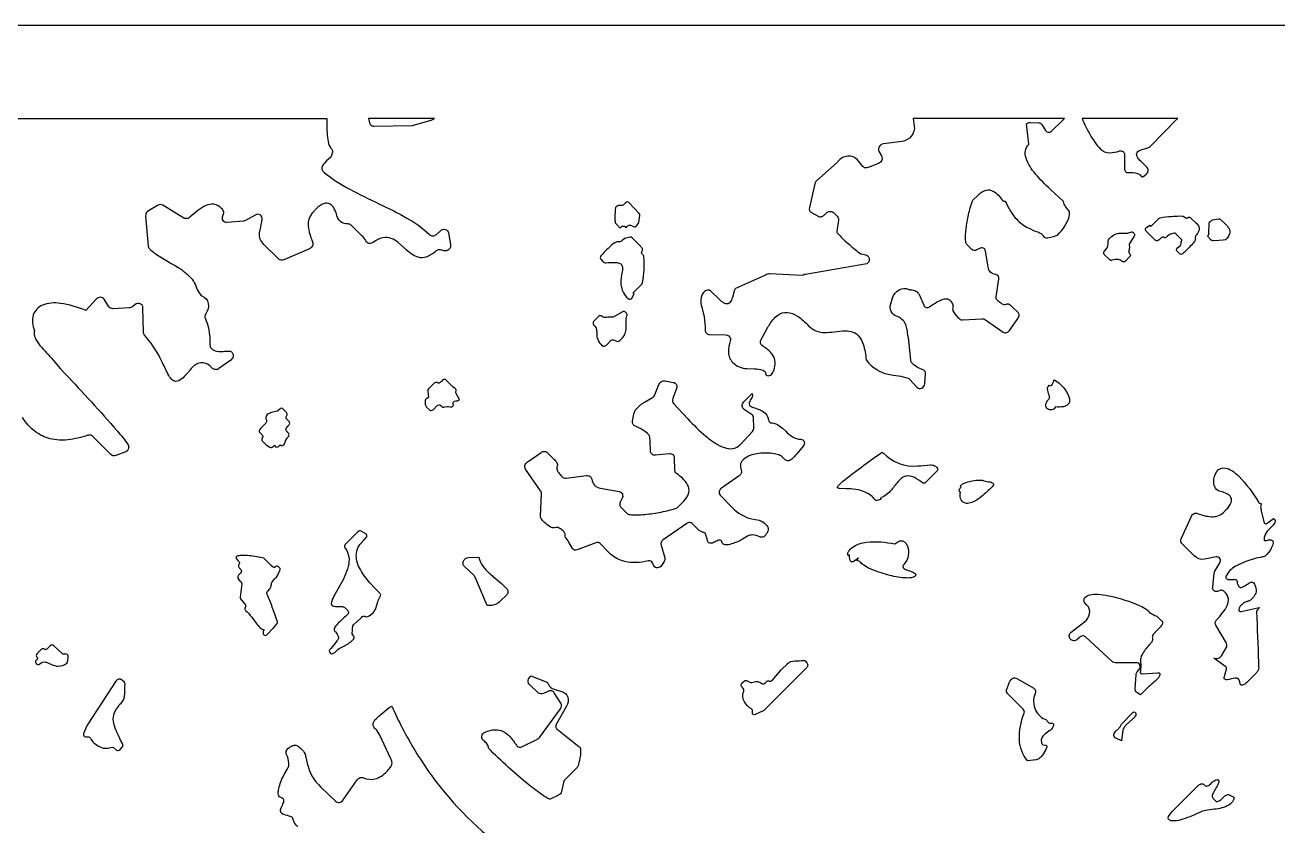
# Model space of a CAD drawing. Extents: x -22 to 58, y -5 to 29.
# Drawn here: x 4.61 to 18.03, y 2.92 to 11.5 of the extents above; entities that cross this region are included whole.
import ezdxf

# ---------------------------------------------------------------- set-up
doc = ezdxf.new("R2010")
doc.units = 0
doc.header["$LTSCALE"] = 100
doc.layers.add('LAYER_1', color=1, linetype='CONTINUOUS')

msp = doc.modelspace()

# ---------------------------------------------------------------- linework, layer by layer
at = {"layer": 'LAYER_1', "color": 7}
msp.add_lwpolyline([(-5.497102, 11.498908), (32.127996, 11.498865), (15.876968, -4.999994), (-21.998087, -4.999998), (-5.497102, 11.498908)], close=True, dxfattribs=at)
at = {"layer": 'LAYER_1', "color": 0}
for points in [[(-0.729087, 10.498916), (7.839949, 10.498903), (7.839949, 10.498903, 0.040221), (7.847653, 10.294837, 0.077227), (7.866195, 10.207944, 0.052944), (7.87781, 10.186873, -0.025436), (7.896509, 10.16246, -0.115891), (7.899904, 10.148312, -0.064566), (7.89687, 10.125664), (7.885563, 10.089113, -0.079037), (7.882278, 10.083617), (7.858399, 10.061264), (7.836216, 10.042166), (7.81408, 10.020353, 0.150147), (7.7873, 9.970789, 0.138666), (7.791329, 9.944139, 0.11082), (7.812752, 9.916978, 0.049096), (8.085354, 9.739002, 0.012227), (8.396729, 9.58447, -0.01907), (8.697895, 9.430275, -0.0644), (8.939874, 9.253305, 0.208025), (8.975619, 9.23959, 0.178554), (9.013827, 9.255447), (9.056185, 9.293849, -0.258711), (9.108968, 9.308097, -0.303863), (9.143056, 9.271081), (9.165441, 9.147309, -0.259194), (9.146855, 9.094687, -0.262794), (9.0935, 9.079656), (9.058957, 9.088474, 0.250962), (9.00761, 9.07518, -0.102176), (8.903604, 9.012506, -0.144474), (8.817228, 9.009822, -0.094107), (8.742517, 9.047772, -0.029073), (8.673504, 9.107003), (8.604225, 9.16816, 0.080455), (8.528712, 9.211889, 0.135143), (8.441, 9.218835, 0.109827), (8.335123, 9.169644, -0.217224), (8.290318, 9.159412, -0.252579), (8.257237, 9.186144, 0.091877), (8.215335, 9.239601), (8.101524, 9.353416, 0.205635), (8.066327, 9.36712, -0.166866), (7.990616, 9.390008, -0.173638), (7.947898, 9.454719, 0.061559), (7.919136, 9.530695, 0.13582), (7.873997, 9.580928, 0.217885), (7.810144, 9.586477, 0.118599), (7.725241, 9.528397), (7.69167, 9.494826, 0.221479), (7.641386, 9.344795, 0.084291), (7.686623, 9.17651, -0.216562), (7.685509, 9.133498, -0.19257), (7.65308, 9.101447), (7.378721, 8.983184, -0.143179), (7.348042, 8.978827, -0.159897), (7.322005, 8.992137), (7.16561, 9.14853, -0.252069), (7.119938, 9.272418), (7.125256, 9.304951, 0.017521), (7.1477, 9.416373, 0.304413), (7.125827, 9.463487, 0.279471), (7.071606, 9.462778), (6.969842, 9.404974, -0.1116), (6.945934, 9.397459), (6.77291, 9.382478, -0.289123), (6.72802, 9.403592, -0.269947), (6.7262, 9.455017, 0.144841), (6.73445, 9.494392, 0.172031), (6.712634, 9.534317, 0.167389), (6.630519, 9.578078, 0.134802), (6.544279, 9.564237, 0.062359), (6.45729, 9.511895, 0.02326), (6.37293, 9.440148, -0.151758), (6.340427, 9.424404, -0.172945), (6.307335, 9.430947), (6.081771, 9.567667, 0.282614), (6.026842, 9.566416), (5.929177, 9.509022, 0.290704), (5.898705, 9.452545), (5.92728, 9.128774, 0.200522), (5.942532, 9.097566, 0.040135), (6.049589, 9.017171), (6.160385, 8.95149, -0.015681), (6.265497, 8.888887, -0.051357), (6.355505, 8.817727, -0.039867), (6.407936, 8.758778, -0.071579), (6.427548, 8.721964), (6.443018, 8.682128, 0.04196), (6.483024, 8.614113, 0.139406), (6.502241, 8.59794, -0.249673), (6.567964, 8.516148, -0.214993), (6.543893, 8.40551, 0.269906), (6.53811, 8.351258, -0.09582), (6.584582, 8.149802, 0.035046), (6.590514, 8.053586, 0.047201), (6.592933, 8.045415, 0.096038), (6.596346, 8.039994, 0.208921), (6.682578, 7.999486), (6.729985, 8.001865, -0.022578), (6.787941, 8.005097, -0.168088), (6.818092, 7.995196, -0.173858), (6.834587, 7.968708, -0.303209), (6.810138, 7.908597), (6.683893, 7.81736, -0.16628), (6.647817, 7.805792, -0.192165), (6.615402, 7.819585), (6.590677, 7.844309, 0.241933), (6.488099, 7.87747, 0.204269), (6.386823, 7.818365, -0.042449), (6.299517, 7.719721, -0.126342), (6.235761, 7.68084, -0.236026), (6.187324, 7.692307, -0.093699), (6.145972, 7.744708, -0.011824), (6.079219, 7.879466), (6.051592, 7.934653, 0.066989), (5.88676, 8.175356, -0.191277), (5.874389, 8.207053), (5.868745, 8.468766, 0.314846), (5.839271, 8.512077, 0.273531), (5.783941, 8.502116), (5.756205, 8.479809, -0.166219), (5.721552, 8.466431), (5.547166, 8.459109, -0.276354), (5.50467, 8.480219), (5.453378, 8.55962, 0.262329), (5.413866, 8.580845, 0.219677), (5.369146, 8.560762), (5.258721, 8.440081, 0.066735), (5.258249, 8.439407), (5.257831, 8.438639, -0.095899), (5.257377, 8.438069, -0.280997), (5.256799, 8.437991, 0.073819), (4.984595, 8.516232, 0.129681), (4.792342, 8.495638, 0.2216), (4.695138, 8.39287, 0.168892), (4.70808, 8.224585, 0.162665), (4.704463, 8.180175, 0.067766), (4.723113, 8.128524, 0.072094), (4.781457, 8.045041, -0.019211), (4.924037, 7.887485), (4.985218, 7.816005), (5.035028, 7.761515, -0.013631), (5.59199, 7.151246, -0.031466), (5.709799, 7.001369, -0.245654), (5.712185, 6.95442, -0.215078), (5.676039, 6.919577), (5.58076, 6.884487, -0.301982), (5.527056, 6.894663), (5.330634, 7.091085, 0.293688), (5.27867, 7.10186, -0.055589), (5.065111, 7.053685, -0.085044), (4.877187, 7.064584, -0.103313), (4.715233, 7.141591, -0.087967), (4.579587, 7.291738, 0.162145)], [(7.529575, 2.906778, -0.090275), (7.484554, 2.965774, -0.055828), (7.47898, 2.98307), (7.476605, 2.995217, 0.141805), (7.471361, 3.004454, 0.089836), (7.457177, 3.013019, 0.031813), (7.377717, 3.03709, -0.255487), (7.346048, 3.065613, -0.225413), (7.350009, 3.110822, 0.041968), (7.374766, 3.164466, 0.047281), (7.37897, 3.181587, 0.082287), (7.378831, 3.193768, 0.215621), (7.368843, 3.207879, 0.040519), (7.360653, 3.212099, -0.077897), (7.33326, 3.22714, -0.152121), (7.320944, 3.250593, -0.089419), (7.32113, 3.295464, -0.042534), (7.340457, 3.370903, -0.052462), (7.383066, 3.465254), (7.41983, 3.528334, 0.13415), (7.433528, 3.589891, 0.094535), (7.406941, 3.679676, -0.189494), (7.405256, 3.718066, -0.167271), (7.430091, 3.750534, -0.03335), (7.467129, 3.773067, -0.124746), (7.49894, 3.780929, -0.133648), (7.532893, 3.769075, -0.055204), (7.576359, 3.732459, -0.131335), (7.612026, 3.66536), (7.633253, 3.574966, 0.143935), (7.774977, 3.332478), (7.775603, 3.331856), (7.932945, 3.180376, 0.246592), (7.975441, 3.167947, 0.206712), (8.015878, 3.194049), (8.164509, 3.408955, -0.160867), (8.195757, 3.432834, -0.181167), (8.232784, 3.432128, 0.162555), (8.355176, 3.419004, 0.138197), (8.481095, 3.498833, 0.037423), (8.519876, 3.542509, 0.0913), (8.537229, 3.575548, 0.13306), (8.537431, 3.603738, 0.065696), (8.524756, 3.632869), (8.405773, 3.88655), (8.380677, 3.934908, 0.051387), (8.380166, 3.935447), (8.378378, 3.936963, -0.061703), (8.348299, 3.96942, -0.112835), (8.335885, 3.99834, -0.132823), (8.338932, 4.025276, -0.081933), (8.355233, 4.051781, -0.046718), (8.418772, 4.109713), (8.508855, 4.184566, -0.125321), (8.535312, 4.198923), (8.535312, 4.198923), (8.535312, 4.198813), (8.575312, 4.112249, 0.033912), (8.842035, 3.63143, 0.078516), (9.613968, 2.765365, -0.010435)]]:
    msp.add_lwpolyline(points, format="xyb", dxfattribs=at)
for points in [[(8.994893, 10.498903), (8.286799, 10.498903), (8.296968, 10.45188, 0.178247), (8.313686, 10.424659, 0.171872), (8.344595, 10.414841), (8.753685, 10.42214, 0.07502), (8.76891, 10.424553), (8.955698, 10.480974, 0.069136), (8.994893, 10.498903)], [(15.743784, 10.498897), (14.121937, 10.498897), (14.133342, 10.419101, -0.210558), (14.10243, 10.31009, -0.201544), (14.002563, 10.251691), (13.801775, 10.224798, 0.242616), (13.756213, 10.192856, 0.270728), (13.755587, 10.14018), (13.781505, 10.096247, -0.239263), (13.784082, 10.050251, -0.210012), (13.749402, 10.015352), (13.640768, 9.97136, -0.148972), (13.608889, 9.967976, -0.167753), (13.58291, 9.983356), (13.523318, 10.052826, 0.251607), (13.42058, 10.092991, 0.211476), (13.315095, 10.035215, -0.041238), (13.307359, 10.027101), (13.086056, 9.828916, 0.160047), (13.066898, 9.796897), (13.008795, 9.544326, 0.157609), (13.010994, 9.512475, 0.173245), (13.031591, 9.489947), (13.103859, 9.450676, 0.170711), (13.136965, 9.445445, 0.149678), (13.168689, 9.461994), (13.192677, 9.485113, -0.181555), (13.231414, 9.502241, -0.212649), (13.268095, 9.488616), (13.306193, 9.450515, -0.243391), (13.31941, 9.409073), (13.302859, 9.285274, 0.106066), (13.303238, 9.282339, 0.047424), (13.304961, 9.278412, 0.03942), (13.312102, 9.267867, 0.043123), (13.423062, 9.15859, 0.026308), (13.545745, 9.057763), (13.561203, 9.048044, 0.051251), (13.564106, 9.046927), (13.614855, 9.034931, -0.160026), (13.639653, 9.020261, -0.156417), (13.650674, 8.99336, -0.275215), (13.623945, 8.938947), (12.966839, 8.826817, 0.049188), (12.957361, 8.824092, -0.085394), (12.93091, 8.81629), (12.583689, 8.834333, 0.217105), (12.539075, 8.816585), (12.219181, 8.673628, 0.17976), (12.208547, 8.662462, 0.035591), (12.205569, 8.654838), (12.203224, 8.646923), (12.184339, 8.57991, -0.098602), (12.158001, 8.526441, -0.305221), (12.11314, 8.512488, -0.087553), (12.080305, 8.528446, -0.046041), (12.038689, 8.564022), (11.958389, 8.644317, 0.237072), (11.918174, 8.657667, 0.20059), (11.87793, 8.635278, 0.158289), (11.845413, 8.559219, 0.080382), (11.855716, 8.475999), (11.880959, 8.37104, -0.054159), (11.893264, 8.229766, 0.200822), (11.906237, 8.19513, 0.201816), (11.940237, 8.180785), (12.115893, 8.17777, -0.24698), (12.153835, 8.158506, -0.236579), (12.160835, 8.115356, 0.075214), (12.141758, 7.993102, 0.197066), (12.190252, 7.882081, 0.205991), (12.340014, 7.818653), (12.419947, 7.816174, -0.064644), (12.509091, 7.800266, -0.249717), (12.538748, 7.770931, -0.099401), (12.541299, 7.751066, 0.246393), (12.578043, 7.741731, 0.249074), (12.61913, 7.775326, 0.091814), (12.643132, 7.867535, 0.125595), (12.628397, 7.942518, 0.094188), (12.579816, 8.006104, 0.046614), (12.502275, 8.06412, -0.206903), (12.485391, 8.088816, -0.17124), (12.490528, 8.121242), (12.562496, 8.261058, -0.08939), (12.570882, 8.271226, 0.078104), (12.579595, 8.281356, -0.113942), (12.670196, 8.389788, -0.175002), (12.772081, 8.418973, -0.12447), (12.882295, 8.37878, -0.063763), (12.997887, 8.279077, 0.216754), (13.176597, 8.204935, 0.033151), (13.273591, 8.211262), (13.368428, 8.220954, -0.074519), (13.455673, 8.214838, -0.137453), (13.529888, 8.17374, -0.115493), (13.585638, 8.078485, -0.061304), (13.617485, 7.909899, 0.088345), (13.737491, 7.802149, 0.080847), (13.852783, 7.756849), (13.908469, 7.746671), (13.962747, 7.738969, -0.060437), (14.066768, 7.713478, -0.111651), (14.080153, 7.704333), (14.163166, 7.615676, 0.174402), (14.186138, 7.603718, 0.144477), (14.21402, 7.608349, 0.271184), (14.246988, 7.654727), (14.254889, 7.761238, 0.144291), (14.250462, 7.78448, 0.154619), (14.234209, 7.800208), (14.16919, 7.830296, -0.077423), (14.099228, 7.885637, -0.065324), (14.099057, 7.885874), (14.098882, 7.886244), (14.098518, 7.887378), (14.095962, 7.904351), (14.077498, 8.087127, 0.021486), (14.055509, 8.232699, 0.031855), (14.040874, 8.28806, 0.03557), (14.032539, 8.307805, 0.074047), (14.023485, 8.320897, 0.038223), (13.976275, 8.363331, 0.089019), (13.943189, 8.37992, -0.214248), (13.884945, 8.429593, -0.188286), (13.880878, 8.511262), (13.9005, 8.57479, -0.204305), (13.972009, 8.659869, -0.238478), (14.074913, 8.666058, 0.060715), (14.085985, 8.662852), (14.094099, 8.662231, -0.145148), (14.150742, 8.647825, -0.15513), (14.187232, 8.604805), (14.234618, 8.495006, 0.255715), (14.262378, 8.472785, 0.206819), (14.300937, 8.48171, -0.04565), (14.417291, 8.551028, -0.086212), (14.470761, 8.565767, -0.220377), (14.510768, 8.552648, -0.04853), (14.536933, 8.521995, -0.092031), (14.547123, 8.500024, -0.097937), (14.547532, 8.483133), (14.544355, 8.467717, 0.188358), (14.552019, 8.42689, 0.077092), (14.61967, 8.34871, 0.213966), (14.650307, 8.338478), (14.859913, 8.351944, -0.172331), (14.886048, 8.345128), (15.085887, 8.20814, 0.223998), (15.121382, 8.202822, 0.184237), (15.153842, 8.225778), (15.24665, 8.358644, 0.15987), (15.256616, 8.389866, 0.194905), (15.24513, 8.417258), (15.193434, 8.468955, 0.039362), (15.163351, 8.495432, 0.084423), (15.142898, 8.506319, 0.125552), (15.128505, 8.507061, 0.036295), (15.122466, 8.50533, -0.179544), (15.085987, 8.502879, -0.064902), (15.060134, 8.517499, -0.032987), (15.022492, 8.549203, -0.255147), (15.010827, 8.585294), (15.038913, 8.778215, 0.310986), (15.021464, 8.818837, 0.108546), (15.005752, 8.824616, -0.161182), (14.950741, 8.850905, -0.161573), (14.923717, 8.905463), (14.896198, 9.078163, 0.282704), (14.872559, 9.108152, 0.236718), (14.831095, 9.103755), (14.804366, 9.088258, -0.149862), (14.77501, 9.08106, -0.181531), (14.74993, 9.092384), (14.695816, 9.146494, -0.109498), (14.6885, 9.159252, -0.049985), (14.683986, 9.179203, -0.042288), (14.682262, 9.236448, -0.030929), (14.700338, 9.390639, -0.021111), (14.732464, 9.541252), (14.748301, 9.594025), (14.755201, 9.61107, -0.077033), (14.761056, 9.620474), (14.820893, 9.680313, -0.14955), (14.904552, 9.730492, -0.170208), (14.976184, 9.71972, -0.08664), (15.034703, 9.673967, -0.031863), (15.079024, 9.619199, 0.161581), (15.086613, 9.61415, -0.027156), (15.105396, 9.609893, -0.193783), (15.111752, 9.603515, 0.088247), (15.230327, 9.416717, 0.086476), (15.353096, 9.32499, 0.023531), (15.455756, 9.281581, -0.049127), (15.49195, 9.263385, -0.13286), (15.514005, 9.239738, 0.177342), (15.532336, 9.221912, 0.158127), (15.559355, 9.219577), (15.625445, 9.234101), (15.662746, 9.246854, 0.07082), (15.669316, 9.251435, 0.060309), (15.738531, 9.334255), (15.78302, 9.411109, 0.105609), (15.796119, 9.483215, 0.154621), (15.779711, 9.522561), (15.752378, 9.555123, -0.124619), (15.732705, 9.60688), (15.591769, 9.736616, -0.030649), (15.432703, 9.902527, -0.09489), (15.33026, 10.073546, -0.11767), (15.323631, 10.151264, -0.155099), (15.359189, 10.218609, -0.045938), (15.359847, 10.21913), (15.360546, 10.219606, 0.078758), (15.361081, 10.220113, 0.191853), (15.361252, 10.220727), (15.336771, 10.440541, -0.204844), (15.374764, 10.455463), (15.467032, 10.452262, -0.265564), (15.499406, 10.43416), (15.539299, 10.368978, 0.26923), (15.572299, 10.350899, 0.209193), (15.611346, 10.367431), (15.71713, 10.473266), (15.743784, 10.498897)], [(16.955866, 10.498897), (15.929988, 10.498897, 0.038583), (16.017505, 10.321387, 0.059347), (16.128421, 10.170305, 0.203876), (16.224384, 10.13024, 0.074166), (16.33152, 10.149467, -0.236794), (16.369103, 10.144116, -0.253994), (16.385059, 10.111388), (16.384217, 9.958144, 0.208601), (16.395996, 9.928757, 0.207189), (16.426009, 9.918092, -0.095935), (16.523853, 9.908203, -0.141322), (16.559476, 9.883947, 0.036607), (16.567561, 9.874864, 0.240422), (16.576419, 9.872307, 0.071265), (16.582839, 9.87453, 0.034209), (16.591493, 9.879649), (16.618224, 9.900262, 0.194273), (16.638575, 9.935758, 0.2433), (16.627752, 9.970628), (16.559256, 10.039176, -0.048192), (16.529056, 10.074766, -0.090741), (16.5158, 10.103088, -0.296968), (16.528889, 10.142495, -0.094872), (16.576069, 10.166546), (16.634887, 10.184388, 0.129204), (16.658524, 10.198798), (16.951091, 10.493483), (16.955866, 10.498897)], [(10.93393, 9.545955, 0.080871), (10.933753, 9.54568), (10.933561, 9.545195), (10.929893, 9.519848, 0.037001), (10.926025, 9.406403, 0.037319), (10.928892, 9.384586, 0.043288), (10.93125, 9.376935, 0.094138), (10.934307, 9.372006), (10.982748, 9.32351), (10.995177, 9.33594, -0.183583), (11.014641, 9.34487, -0.215441), (11.033252, 9.338085), (11.044346, 9.327038), (11.062775, 9.345467, -0.307695), (11.093496, 9.352517), (11.126468, 9.338652, 0.177301), (11.144514, 9.337969, 0.156819), (11.160118, 9.349124), (11.176237, 9.370408, 0.131181), (11.182048, 9.38397), (11.193335, 9.457463, 0.238931), (11.187335, 9.478058), (11.078464, 9.59529, 0.227795), (11.059737, 9.602727, 0.194842), (11.039792, 9.593691), (11.028067, 9.581963, -0.130851), (11.002135, 9.565114, -0.091005), (10.980989, 9.56395), (10.970716, 9.56435, 0.063396), (10.959847, 9.56279, 0.130929), (10.93393, 9.545955)], [(17.061893, 9.434447, -0.08091), (17.071776, 9.439104, -0.119678), (17.081025, 9.439355, -0.094673), (17.090416, 9.435138, -0.048906), (17.100728, 9.426392), (17.146725, 9.382848, -0.070554), (17.17773, 9.346497, -0.182337), (17.184943, 9.307094, -0.110417), (17.159559, 9.254392, -0.054858), (17.156792, 9.251081, 0.066715), (17.147417, 9.238852, 0.092937), (17.144076, 9.228901, 0.046298), (17.14389, 9.219629), (17.143979, 9.209441, -0.124904), (17.13347, 9.179925, -0.05929), (17.08952, 9.127577, -0.034415), (17.007048, 9.047116, -0.165387), (16.990885, 9.041185, -0.204439), (16.976571, 9.046873), (16.948788, 9.074553, -0.243294), (16.943413, 9.092191, -0.191624), (16.953752, 9.109967), (16.981646, 9.132494, 0.28027), (16.991855, 9.158053, -0.143017), (16.992469, 9.176152, -0.053116), (16.995211, 9.181559), (16.997991, 9.18587, 0.259203), (16.998903, 9.195202, 0.070855), (16.994656, 9.20222), (16.985689, 9.21214), (16.93576, 9.262073, 0.270058), (16.915677, 9.267015), (16.878417, 9.25792, 0.099132), (16.868812, 9.253581), (16.846887, 9.238002, 0.046053), (16.843303, 9.235015, -0.03997), (16.831219, 9.224561, -0.09502), (16.822061, 9.22005, -0.130374), (16.814215, 9.220242, -0.060114), (16.806071, 9.223892, 0.177028), (16.791232, 9.225962, 0.14775), (16.776842, 9.218058), (16.762052, 9.203266, -0.053598), (16.746927, 9.190542, -0.123465), (16.733921, 9.185672, -0.146534), (16.721522, 9.188541, -0.073013), (16.708213, 9.199034), (16.614075, 9.293172, -0.274844), (16.60908, 9.313199, -0.217782), (16.623271, 9.331408), (16.661835, 9.352549), (16.665717, 9.338356), (16.752934, 9.425517, -0.091899), (16.758727, 9.428863), (16.768993, 9.432179, -0.042801), (16.888484, 9.44859, -0.019748), (16.976126, 9.452458), (17.006908, 9.451043, -0.036083), (17.016789, 9.449319, -0.040804), (17.02007, 9.448181, -0.086513), (17.022138, 9.446849), (17.033342, 9.435695, 0.191899), (17.046571, 9.429974, 0.155303), (17.061893, 9.434447)], [(17.465941, 9.196755, -0.076459), (17.465695, 9.196595), (17.465265, 9.196417), (17.443046, 9.192713), (17.394656, 9.188141), (17.34395, 9.187095, -0.037699), (17.324973, 9.189162, -0.044374), (17.318346, 9.191065, -0.098135), (17.31411, 9.193633), (17.272859, 9.234935), (17.283902, 9.24609, 0.096614), (17.286358, 9.250036, 0.04587), (17.288136, 9.25604, 0.037501), (17.290065, 9.273038), (17.29096, 9.364074, -0.045611), (17.293543, 9.380735, -0.054299), (17.295746, 9.386521, -0.107239), (17.298693, 9.390215), (17.317582, 9.404758, -0.122998), (17.329657, 9.41016), (17.393839, 9.421423, -0.238593), (17.411775, 9.416676), (17.466926, 9.365826, -0.083848), (17.505066, 9.316768, -0.192264), (17.510103, 9.262683, -0.125531), (17.465941, 9.196755)], [(16.248099, 9.234447, -0.191238), (16.352548, 9.268929), (16.403201, 9.269071, 0.092961), (16.451846, 9.279494, -0.140628), (16.465133, 9.281563, -0.165393), (16.476241, 9.275994), (16.486962, 9.265328, -0.186408), (16.492603, 9.25243, -0.152903), (16.488535, 9.237431), (16.439552, 9.157515, 0.212107), (16.436295, 9.138517, -0.090331), (16.43764, 9.112208, 0.051408), (16.432146, 9.065554, 0.191262), (16.441748, 9.047687, -0.241237), (16.448264, 9.031408, -0.192246), (16.440067, 9.013549), (16.394232, 8.967766, -0.177659), (16.377062, 8.959526, -0.223041), (16.360992, 8.965081, 0.158675), (16.321946, 8.985954, 0.09122), (16.283361, 8.984557), (16.250471, 8.977465, -0.071878), (16.237797, 8.976964, -0.167412), (16.228509, 8.981255), (16.168288, 9.041474, -0.22125), (16.162731, 9.057599, -0.178191), (16.170889, 9.074742, 0.200239), (16.209896, 9.155234), (16.210911, 9.184712, -0.183286), (16.220449, 9.207066), (16.246473, 9.232927), (16.248099, 9.234447)], [(11.217024, 9.076483, 0.08356), (11.222108, 9.087706, 0.12015), (11.222147, 9.098299, 0.091483), (11.217047, 9.109178, 0.046413), (11.206713, 9.121258), (11.109398, 9.218569, 0.266363), (11.086359, 9.224785), (11.0437, 9.215341, 0.101201), (11.032925, 9.210592), (11.008123, 9.193278, 0.041782), (11.004323, 9.190128, -0.069633), (10.990537, 9.179696, -0.095359), (10.979211, 9.176122, -0.046362), (10.968589, 9.176148), (10.956914, 9.176515, 0.128353), (10.92338, 9.165236, 0.061984), (10.864563, 9.11621, 0.036257), (10.774441, 9.02386, 0.169901), (10.768088, 9.005514, 0.196433), (10.774985, 8.988852), (10.798088, 8.963599, 0.069949), (10.812242, 8.952992, 0.152101), (10.827685, 8.949719, -0.047662), (10.933712, 8.954386, -0.052799), (10.966616, 8.948678, -0.088413), (10.988565, 8.938104, -0.215051), (11.006955, 8.903844, -0.068415), (11.003593, 8.854574, 0.064724), (10.990457, 8.722883, 0.185965), (11.066846, 8.566785, 0.266018), (11.08991, 8.560601, 0.22425), (11.110512, 8.576474), (11.133662, 8.620081), (11.117213, 8.624916), (11.21485, 8.722553, 0.067236), (11.216713, 8.725148), (11.218543, 8.729117), (11.222084, 8.740806, 0.043452), (11.237789, 8.87738, 0.01984), (11.239925, 8.977743), (11.23749, 9.013059, 0.035556), (11.235251, 9.024425, 0.039718), (11.233858, 9.028213, 0.083123), (11.232275, 9.030616), (11.219166, 9.043727, -0.18362), (11.212287, 9.059076, -0.159838), (11.217024, 9.076483)], [(11.009153, 8.148927, 0.196452), (11.045975, 8.267662), (11.044778, 8.325703, -0.094326), (11.055342, 8.381167, 0.313316), (11.050784, 8.409281), (11.038217, 8.421849, 0.179271), (11.0233, 8.428699, 0.156486), (11.006221, 8.424478), (10.915878, 8.370392, -0.211195), (10.894174, 8.367081, 0.089853), (10.863971, 8.369359, -0.051631), (10.810674, 8.364328, -0.183728), (10.789937, 8.375794, 0.232825), (10.77108, 8.383747, 0.198486), (10.750807, 8.374762), (10.707202, 8.333243, 0.104374), (10.691853, 8.308049, 0.293273), (10.697346, 8.285373, -0.14378), (10.728161, 8.234213, -0.048442), (10.731259, 8.210261), (10.731698, 8.185916, 0.093308), (10.741234, 8.13162, 0.104132), (10.790043, 8.062463, 0.296373), (10.813067, 8.057113, 0.102714), (10.838791, 8.073015), (10.881063, 8.117553, -0.300849), (10.911241, 8.12488), (10.9482, 8.110444, 0.30182), (10.978457, 8.117852), (11.007468, 8.147081), (11.009153, 8.148927)], [(8.929241, 7.507888), (8.910457, 7.498062, 0.289954), (8.893906, 7.470384), (8.894657, 7.43462, 0.181227), (8.909106, 7.404817), (8.939552, 7.374373, 0.21589), (8.95812, 7.367567, 0.183831), (8.977627, 7.376515), (9.021127, 7.420073, -0.193655), (9.041398, 7.429109, -0.231056), (9.06015, 7.421262, 0.149925), (9.08335, 7.405246, 0.117466), (9.105046, 7.405616), (9.129219, 7.410011, -0.108555), (9.15985, 7.406069, 0.289736), (9.189185, 7.413695), (9.196571, 7.421128), (9.193071, 7.432935, -0.247746), (9.198252, 7.458144, -0.235406), (9.221724, 7.470219), (9.231846, 7.470356, 0.172301), (9.249705, 7.476869), (9.261646, 7.486258), (9.225823, 7.548676, -0.157826), (9.222728, 7.563435), (9.224303, 7.580478, 0.178763), (9.220162, 7.596969, 0.187188), (9.206228, 7.606148, -0.086147), (9.206069, 7.606225, -0.033456), (9.205845, 7.606402), (9.187642, 7.625281), (9.118359, 7.694566, 0.216053), (9.099834, 7.701327, 0.183003), (9.080316, 7.692397), (9.067913, 7.679991, -0.038486), (9.053508, 7.667235, -0.095635), (9.042663, 7.661692, -0.135076), (9.033371, 7.661894, -0.061073), (9.023623, 7.666373, 0.175674), (9.006641, 7.669198, 0.154149), (8.99035, 7.660506), (8.929996, 7.600156, 0.233619), (8.92115, 7.576002), (8.929241, 7.507888)], [(12.39663, 7.54914, -0.282757), (12.390389, 7.49888, 0.08612), (12.364793, 7.452652, 0.222745), (12.367236, 7.423734, 0.144668), (12.390598, 7.405933, 0.010693), (12.471607, 7.378901, -0.057939), (12.515016, 7.35728, -0.216644), (12.572048, 7.266856, 0.17492), (12.584336, 7.243974, 0.171785), (12.608818, 7.23459, -0.142651), (12.686287, 7.20489), (12.721304, 7.176874), (12.755746, 7.145244, 0.049689), (12.828614, 7.086626, 0.14028), (12.916312, 7.060015, -0.155734), (12.939761, 7.052989, -0.161979), (12.953788, 7.033609, -0.273237), (12.941468, 6.984219), (12.874311, 6.904122, -0.044622), (12.82247, 6.847519, -0.078678), (12.799008, 6.832768, -0.131366), (12.775432, 6.829578, -0.116468), (12.750429, 6.839846, -0.064535), (12.722685, 6.865467, -0.015444), (12.721464, 6.86701, 0.087223), (12.705491, 6.880654, 0.049629), (12.681537, 6.892024, 0.054354), (12.6152, 6.907338, 0.071604), (12.447342, 6.904069, 0.13215), (12.305995, 6.847595, 0.15384), (12.272795, 6.796406, 0.159297), (12.27926, 6.728313, -0.17991), (12.279036, 6.695949, -0.154073), (12.25758, 6.668203), (12.067075, 6.534305, 0.199732), (12.043543, 6.498349, 0.252042), (12.053421, 6.461553), (12.182627, 6.327305, 0.062555), (12.182707, 6.327201, -0.022233), (12.183087, 6.326785, 0.149639), (12.391869, 6.207908), (12.470348, 6.191193, -0.136328), (12.528193, 6.161444, -0.057602), (12.559292, 6.124209, -0.137349), (12.568963, 6.09481, -0.122141), (12.561452, 6.06688, -0.03194), (12.541005, 6.034058, -0.161116), (12.512165, 6.011692, -0.190233), (12.478748, 6.01251, 0.096845), (12.400934, 6.033907, 0.131461), (12.346937, 6.020693), (12.291139, 5.98731, -0.050668), (12.207921, 5.948195, -0.041601), (12.141704, 5.929822, -0.089408), (12.102541, 5.928765, -0.157997), (12.082315, 5.939047, -0.096134), (12.072907, 5.954693, 0.041182), (12.066201, 5.969727, 0.22492), (12.054077, 5.978173, 0.082351), (12.043447, 5.978058, 0.046301), (12.028418, 5.974054, 0.040575), (11.981106, 5.951397, -0.223593), (11.941618, 5.946974, -0.269537), (11.917359, 5.974058, 0.032626), (11.897925, 6.042938, 0.093471), (11.890728, 6.055155, 0.147246), (11.882768, 6.059558, -0.060498), (11.857226, 6.065925, -0.094219), (11.806638, 6.104045), (11.754887, 6.155798, 0.194967), (11.727545, 6.167181, 0.158144), (11.696295, 6.157231), (11.443893, 5.981794, 0.144385), (11.422868, 5.955747, 0.169112), (11.420855, 5.924778), (11.460095, 5.790066, -0.221549), (11.452985, 5.749416), (11.42563, 5.707298, -0.242837), (11.382127, 5.681163, -0.144598), (11.359045, 5.686195, -0.157768), (11.343839, 5.70301), (11.328642, 5.735356, 0.182003), (11.309684, 5.753996, 0.164046), (11.281505, 5.756006, -0.121288), (11.027406, 5.74926, -0.123228), (10.878049, 5.829656, -0.028679), (10.829321, 5.879033), (10.790784, 5.921994, 0.084945), (10.757109, 5.949141, 0.219648), (10.722964, 5.951073), (10.523232, 5.874817, -0.157866), (10.49386, 5.872757, -0.188072), (10.471996, 5.88871), (10.433028, 5.95535, 0.063253), (10.393106, 6.011672, 0.093348), (10.392433, 6.04423, 0.142334), (10.378264, 6.070092, 0.046333), (10.342416, 6.1009, 0.088814), (10.316959, 6.113163, 0.097694), (10.297594, 6.11408), (10.280023, 6.110848, -0.18578), (10.23307, 6.120728, -0.073587), (10.141709, 6.200384, -0.211135), (10.129114, 6.23566), (10.138941, 6.475613, 0.173202), (10.130473, 6.505785), (9.968299, 6.738408, -0.221823), (9.961245, 6.779223, -0.191274), (9.9867, 6.815912), (10.136552, 6.918762, -0.163195), (10.172118, 6.929391, -0.188509), (10.203799, 6.915616), (10.264449, 6.854963, -0.037708), (10.295584, 6.819781, -0.081475), (10.308586, 6.79604, -0.125013), (10.309795, 6.779506, -0.037111), (10.307958, 6.772619, 0.182334), (10.306055, 6.730815, 0.062532), (10.323484, 6.700777, 0.0316), (10.360816, 6.656781, 0.247776), (10.402634, 6.642534), (10.622962, 6.669644, -0.300955), (10.669988, 6.648553, -0.102635), (10.676964, 6.630399, 0.155684), (10.708555, 6.566659, 0.155776), (10.771835, 6.534281), (10.970618, 6.49827, -0.268094), (11.005599, 6.470234, -0.236552), (11.001662, 6.422826), (10.984595, 6.392624, 0.153432), (10.977053, 6.359139, 0.175465), (10.9907, 6.330073), (11.054146, 6.266624, 0.105238), (11.068955, 6.257911, 0.048947), (11.091938, 6.252219, 0.042089), (11.157598, 6.24875, 0.031193), (11.333879, 6.26543, 0.021461), (11.505703, 6.298291), (11.565791, 6.315047), (11.585153, 6.322502, 0.080162), (11.595784, 6.328959), (11.662893, 6.396069, 0.155645), (11.71816, 6.490585, 0.167677), (11.70391, 6.572951, 0.082709), (11.649932, 6.641253, 0.030222), (11.586012, 6.693577, -0.245228), (11.56715, 6.731435), (11.565552, 6.856184, 0.214769), (11.549726, 6.891662, 0.210638), (11.512224, 6.903105), (11.360312, 6.887637, -0.207022), (11.323207, 6.898695, -0.211555), (11.306988, 6.933365), (11.303846, 7.037659), (11.29976, 7.079715, 0.039616), (11.296257, 7.094295, 0.108493), (11.291464, 7.103081, 0.071423), (11.211616, 7.167377), (11.139603, 7.202022, -0.169568), (11.118646, 7.223542, -0.156438), (11.115232, 7.254667), (11.130206, 7.330055), (11.139022, 7.3612), (11.143815, 7.372478, -0.074137), (11.148882, 7.37988, -0.063173), (11.242038, 7.457037), (11.328964, 7.506066, 0.169495), (11.354638, 7.53668), (11.397406, 7.646585, -0.167002), (11.423961, 7.677813, -0.180042), (11.462728, 7.685309), (11.550681, 7.669435, -0.24299), (11.583893, 7.645285, -0.221834), (11.585575, 7.602298), (11.545496, 7.496597, 0.297413), (11.554666, 7.443247), (11.707111, 7.278242, 0.029284), (11.901521, 7.091523, 0.033157), (12.002707, 7.017053, 0.061278), (12.10028, 6.969593, 0.116706), (12.189537, 6.959956, 0.161053), (12.265775, 6.998955), (12.268082, 7.001313), (12.398831, 7.143676, 0.208563), (12.414898, 7.186826), (12.408816, 7.292719, 0.253967), (12.387217, 7.330219), (12.311528, 7.37779, -0.257949), (12.28987, 7.415998, -0.216628), (12.307835, 7.460345), (12.39663, 7.54914)], [(15.647035, 7.406341, -0.231297), (15.606498, 7.375954, -0.197108), (15.561544, 7.385234, -0.256191), (15.540637, 7.424688, -0.114443), (15.548096, 7.452763, -0.07976), (15.572241, 7.484822, 0.141587), (15.580464, 7.499434, 0.093467), (15.580888, 7.516704, 0.039467), (15.576317, 7.535949, -0.055285), (15.560652, 7.598707, -0.210643), (15.57661, 7.637903, 0.07224), (15.591313, 7.635706, 0.108286), (15.602013, 7.638033, 0.172701), (15.615162, 7.652619), (15.623568, 7.674379, -0.077088), (15.634741, 7.696034, -0.160505), (15.790066, 7.515701, -0.106733), (15.796539, 7.468375, -0.179755), (15.778662, 7.430818, -0.143481), (15.730729, 7.408363, -0.07268), (15.647035, 7.406341)], [(7.334812, 7.382242), (7.319532, 7.367017, -0.07911), (7.314366, 7.363535, -0.035586), (7.306728, 7.360508), (7.260465, 7.349286, 0.076188), (7.210666, 7.330699, 0.102295), (7.193442, 7.314982, 0.144043), (7.186133, 7.29303, 0.110425), (7.192342, 7.26338, -0.306954), (7.185228, 7.232715), (7.135106, 7.182592, 0.055831), (7.120894, 7.165578, 0.127235), (7.115643, 7.150814, 0.143695), (7.119256, 7.136539, 0.069462), (7.131634, 7.120991), (7.146477, 7.106148, -0.185454), (7.153334, 7.090748, -0.159153), (7.148567, 7.073337, 0.05104), (7.142969, 7.063033, 0.129931), (7.141708, 7.053656, 0.113431), (7.146034, 7.043372, 0.048521), (7.157198, 7.030349), (7.166913, 7.020637, 0.059916), (7.199775, 6.993906), (7.228567, 6.976459, 0.187113), (7.246107, 6.972631, 0.161771), (7.26328, 6.981423), (7.278095, 6.996238), (7.281866, 6.988397, 0.275748), (7.300945, 6.975345, 0.228239), (7.324524, 6.98438), (7.339752, 6.999715), (7.340295, 6.999172, 0.280551), (7.364855, 6.993337, 0.236957), (7.385312, 7.011734), (7.396524, 7.039605), (7.397934, 7.042644), (7.413563, 7.07179, -0.06576), (7.4185, 7.078577, 0.060915), (7.430964, 7.09454, 0.129157), (7.435162, 7.108591, 0.134698), (7.431192, 7.122302, 0.065371), (7.419153, 7.137242), (7.408028, 7.148317, -0.214511), (7.40127, 7.166952, -0.184279), (7.410224, 7.186444), (7.422653, 7.198873, 0.055844), (7.436866, 7.215885, 0.127302), (7.442116, 7.230647, 0.14387), (7.438496, 7.244915, 0.069569), (7.426103, 7.260447), (7.410063, 7.276487, -0.172945), (7.403278, 7.290863, -0.153346), (7.406913, 7.307478), (7.411146, 7.315184, 0.148599), (7.414782, 7.331254, 0.167412), (7.408543, 7.34547), (7.373535, 7.383624, 0.22465), (7.354839, 7.391199, 0.19084), (7.334812, 7.382242)], [(14.381512, 6.746633, -0.176025), (14.383366, 6.732054, -0.145279), (14.375512, 6.717947), (14.254099, 6.596266, -0.164656), (14.238012, 6.588092, -0.203071), (14.222268, 6.592113, 0.058067), (14.13519, 6.648746, 0.106327), (14.068122, 6.666348, 0.130191), (14.015473, 6.653474, 0.078569), (13.971655, 6.618679, 0.00957), (13.888153, 6.517542, -0.124799), (13.772902, 6.431376), (13.776535, 6.415908), (13.735941, 6.403585, -0.14578), (13.722795, 6.403075, -0.167858), (13.712764, 6.409991, 0.118118), (13.615615, 6.489595, 0.07674), (13.505357, 6.522587, 0.034013), (13.403521, 6.529866), (13.331637, 6.532331, -0.042284), (13.32087, 6.534644, -0.093834), (13.313656, 6.538289, -0.176132), (13.310334, 6.543593, -0.140612), (13.311238, 6.550881, -0.066003), (13.316706, 6.560481), (13.327073, 6.572719), (13.363854, 6.606416, -0.012977), (13.774256, 6.912034, -0.160699), (13.79005, 6.917355, -0.198136), (13.803945, 6.911708, 0.235672), (14.169806, 6.773178, -0.012349), (14.303006, 6.784408, -0.101227), (14.350105, 6.776459, -0.178321), (14.381512, 6.746633)], [(17.854492, 6.368876, 0.161432), (17.843599, 6.33835, 0.073527), (17.850693, 6.292352), (17.882871, 6.160426, -0.059522), (17.882871, 6.160426, 0.263162), (17.90117, 6.154999, 0.099998), (17.924213, 6.165905), (17.981198, 6.211998), (17.995228, 6.19797, -0.189678), (17.99985, 6.186251, -0.097604), (17.996867, 6.169913, -0.105841), (17.971295, 6.132026), (17.94128, 6.10201, 0.078906), (17.892754, 6.040216, 0.093034), (17.880114, 5.994927, 0.110939), (17.880905, 5.983376, 0.166052), (17.886309, 5.975975, 0.140428), (17.89586, 5.973057, 0.083558), (17.909095, 5.974955, -0.060159), (17.944348, 5.983156, -0.222998), (17.973005, 5.970313, -0.136491), (17.977583, 5.961914, -0.082501), (17.978294, 5.950422, -0.072371), (17.97009, 5.920275, -0.047616), (17.929012, 5.84616, -0.084341), (17.898239, 5.813865, -0.121875), (17.86437, 5.79818, 0.049233), (17.68536, 5.747977, 0.027936), (17.59169, 5.707425, 0.072036), (17.528005, 5.665451, 0.063903), (17.480784, 5.607067, 0.093275), (17.471874, 5.583604, 0.241555), (17.476468, 5.567081, 0.128986), (17.493431, 5.558117, 0.056148), (17.51685, 5.554909), (17.568709, 5.557392, -0.157676), (17.582035, 5.555099, -0.206735), (17.588681, 5.545399, 0.006611), (17.595759, 5.509703, 0.133946), (17.618264, 5.475274, 0.155227), (17.624974, 5.471956, 0.08703), (17.634216, 5.472177, 0.067492), (17.658468, 5.481012, 0.030528), (17.717232, 5.516715, -0.112924), (17.746762, 5.529294, -0.113069), (17.757909, 5.528462, -0.164196), (17.765563, 5.522766, -0.142002), (17.796431, 5.447325, -0.121486), (17.786536, 5.400755, -0.08774), (17.74676, 5.346833, -0.089222), (17.720996, 5.32724, -0.053148), (17.711327, 5.324024, 0.062972), (17.679828, 5.315492, 0.065559), (17.643962, 5.289734, 0.070615), (17.62028, 5.26227, 0.108915), (17.609606, 5.23503, 0.102111), (17.610258, 5.224179, 0.153348), (17.614956, 5.216936, 0.139742), (17.623363, 5.213575, 0.086697), (17.635142, 5.214376), (17.827303, 5.256628), (17.822717, 5.246128, -0.096579), (17.816684, 5.237957, 0.058938), (17.801227, 5.222095, 0.155506), (17.798535, 5.211742, -0.005241), (17.820242, 4.671952, 0.007705), (17.822662, 4.609322, -0.143808), (17.816306, 4.582916, -0.07709), (17.794193, 4.553337), (17.694059, 4.453255, -0.132313), (17.650421, 4.42579, -0.151048), (17.633151, 4.425732, -0.244614), (17.624205, 4.435828, -0.054028), (17.621731, 4.450441), (17.620311, 4.462697, 0.09083), (17.614107, 4.476703, 0.051147), (17.597284, 4.496566, 0.172541), (17.586589, 4.500812, 0.060549), (17.570402, 4.499998, -0.023894), (17.484379, 4.482847, -0.071976), (17.465965, 4.484261, -0.137779), (17.452153, 4.491624, -0.135398), (17.451282, 4.49341, -0.055796), (17.450983, 4.49634, -0.041767), (17.451883, 4.505191), (17.476335, 4.595373, 0.113798), (17.477372, 4.610284, 0.194517), (17.471288, 4.619903), (17.341056, 4.712633), (17.37335, 4.710517, 0.277037), (17.4232, 4.738227), (17.475303, 4.824738, 0.28164), (17.477449, 4.872687), (17.362657, 5.066774, -0.176454), (17.357605, 5.095566, -0.146367), (17.371988, 5.124251, 0.022241), (17.436282, 5.199295, 0.059862), (17.483707, 5.276262, 0.132797), (17.49752, 5.351804, 0.173828), (17.460973, 5.422573, 0.178511), (17.426527, 5.440847, 0.143201), (17.39202, 5.432805, -0.267912), (17.347189, 5.433399, -0.300644), (17.329713, 5.472208), (17.346237, 5.623444, -0.111836), (17.353268, 5.64453), (17.40567, 5.734435, 0.278419), (17.407406, 5.781817, 0.313755), (17.366724, 5.79997, 0.02858), (17.299217, 5.785637), (17.240498, 5.77284, -0.259116), (17.133241, 5.810231), (16.999913, 5.943613, -0.166546), (16.988826, 5.966027, -0.140335), (16.993209, 5.99292), (17.102032, 6.234766, -0.184016), (17.130606, 6.263723, -0.215772), (17.168082, 6.265538, 0.086103), (17.314128, 6.229393, 0.215368), (17.44613, 6.276285), (17.476063, 6.306219, 0.113672), (17.528456, 6.38149, 0.219492), (17.524907, 6.437133, 0.142128), (17.481989, 6.475563, 0.063427), (17.41628, 6.499195, -0.181686), (17.36061, 6.535107, -0.171276), (17.34217, 6.600715, -0.150508), (17.375525, 6.715738, -0.299612), (17.466709, 6.751401, -0.094985), (17.533485, 6.724377, -0.056619), (17.614118, 6.6594, -0.058936), (17.81615, 6.391431, 0.036654), (17.816334, 6.391197, -0.032648), (17.81702, 6.390399, 0.212459), (17.854492, 6.368876)], [(14.967788, 6.549884, -0.031687), (14.851588, 6.444896, -0.054486), (14.764201, 6.388924, -0.100834), (14.701784, 6.371438, -0.15768), (14.660493, 6.381906, -0.210933), (14.625921, 6.444581, -0.059648), (14.624952, 6.475727, -0.043317), (14.626865, 6.486645, -0.040564), (14.628211, 6.490364, -0.083515), (14.629737, 6.492703, -0.15813), (14.615143, 6.504556, -0.203676), (14.613867, 6.51827, -0.09178), (14.621576, 6.532653, -0.035001), (14.633941, 6.546517, -0.15261), (14.629476, 6.55509, -0.163517), (14.63121, 6.56366, -0.090116), (14.638378, 6.572102, -0.046993), (14.65021, 6.580291, -0.066697), (14.728859, 6.608029, -0.043497), (14.820803, 6.621748, -0.044496), (14.856422, 6.620857, -0.050011), (14.868958, 6.618037, -0.109842), (14.876957, 6.613467, 0.069315), (14.877317, 6.613208, 0.035026), (14.87787, 6.612957, 0.03196), (14.879525, 6.612472, -0.018449), (14.945983, 6.601582, -0.052326), (14.965739, 6.594317, -0.127671), (14.978592, 6.583794, -0.226947), (14.980592, 6.569239, -0.122517), (14.967788, 6.549884)], [(8.234575, 5.97962), (8.26011, 6.005156, 0.223169), (8.269043, 6.02814, 0.267359), (8.25691, 6.047223), (8.206271, 6.074463, 0.172235), (8.189481, 6.076981, 0.151521), (8.173543, 6.068384), (8.037177, 5.932349, 0.171531), (8.028278, 5.914133, 0.199173), (8.033378, 5.896038, -0.136711), (8.075237, 5.800064, -0.094677), (8.068473, 5.695202, -0.068935), (7.976354, 5.486558), (7.924635, 5.396648, 0.048708), (7.891567, 5.325596, 0.082001), (7.887283, 5.299308, 0.173194), (7.893968, 5.280336, 0.160467), (7.913726, 5.269546, 0.074407), (7.948657, 5.267805, -0.041221), (7.992927, 5.268035, -0.087022), (8.023503, 5.260331, -0.095993), (8.046161, 5.243467, -0.044328), (8.066677, 5.216219, -0.184183), (8.070311, 5.198768, -0.1606), (8.061548, 5.181785, 0.010446), (7.969633, 5.097378, 0.05557), (7.925982, 5.044864, 0.094803), (7.917007, 5.022981, 0.239959), (7.921275, 5.006663, -0.07764), (7.959204, 4.956265, -0.220243), (7.960592, 4.919141, -0.073584), (7.932762, 4.878403), (7.883035, 4.817163, -0.079242), (7.875957, 4.810352, 0.121481), (7.867016, 4.80079, 0.160328), (7.865322, 4.790349, 0.105059), (7.869862, 4.779171, 0.053967), (7.879618, 4.767397, 0.295375), (7.904009, 4.762232, 0.118289), (7.931532, 4.780558, -0.054409), (7.985929, 4.82587), (8.027186, 4.847145, 0.108646), (8.124913, 4.915809, 0.138058), (8.133523, 4.929788, 0.150856), (8.132686, 4.942639, 0.080688), (8.12588, 4.954214), (8.116582, 4.96436, -0.278316), (8.110724, 4.988727, 0.053938), (8.115557, 5.018672), (8.115814, 5.040503, -0.222563), (8.131917, 5.077766), (8.133271, 5.079069), (8.198595, 5.138255, 0.051794), (8.202745, 5.142785, -0.076455), (8.217087, 5.15841, -0.066261), (8.222932, 5.16144), (8.229799, 5.163494, -0.202441), (8.249095, 5.161349), (8.253437, 5.158908, 0.256338), (8.278374, 5.158876, 0.223443), (8.369015, 5.260631), (8.385124, 5.317556, -0.082705), (8.411784, 5.374022, 0.165356), (8.417452, 5.392005, 0.191355), (8.410563, 5.408133), (8.358332, 5.460738), (8.301281, 5.52195, -0.053932), (8.198683, 5.662441, -0.130237), (8.154698, 5.81411, -0.200975), (8.221252, 5.961463, 0.059594), (8.225512, 5.966813), (8.230237, 5.974195, -0.058359), (8.234575, 5.97962)], [(13.925985, 5.93729, -0.107465), (13.969364, 5.967172, -0.160985), (14.007213, 5.969441, -0.140424), (14.037842, 5.949767, -0.091203), (14.05956, 5.913821, -0.283041), (14.023512, 5.720731, 0.070516), (14.013393, 5.707811, 0.116235), (14.009932, 5.696436, 0.228938), (14.019265, 5.677538, 0.075382), (14.044073, 5.662469), (14.110362, 5.637548, -0.051987), (14.136966, 5.624559, -0.071589), (14.145379, 5.617246, -0.1351), (14.149294, 5.609127, -0.152772), (14.147779, 5.600005, -0.090221), (14.139906, 5.589684, -0.104326), (14.123761, 5.580353, -0.052795), (14.099471, 5.574791, -0.049044), (14.031067, 5.573956, -0.043987), (13.847243, 5.606312, -0.043475), (13.662217, 5.670449, -0.042504), (13.592312, 5.709342, -0.097266), (13.549775, 5.750066), (13.519382, 5.759892), (13.536048, 5.78768, -0.024025), (13.489873, 5.754309, -0.054639), (13.473853, 5.746369, -0.137028), (13.461659, 5.745148, -0.18261), (13.452628, 5.751313, -0.088408), (13.446094, 5.765529, -0.0467), (13.437866, 5.820785, -0.125483), (13.429485, 5.815752, -0.247368), (13.423346, 5.817005, -0.172294), (13.42008, 5.823548, -0.086813), (13.420317, 5.834386, -0.104008), (13.433823, 5.86497, -0.082094), (13.468911, 5.900794, -0.129055), (13.624012, 5.956323, -0.080706), (13.925985, 5.93729)], [(7.290359, 5.573648, 0.095378), (7.319796, 5.613457), (7.336653, 5.651802, 0.151846), (7.34013, 5.668283, 0.172761), (7.333346, 5.682522), (7.323657, 5.69221, 0.239611), (7.303413, 5.698884, 0.201779), (7.283248, 5.687459, -0.184418), (7.278272, 5.684378, -0.142553), (7.270851, 5.685502, -0.065893), (7.260463, 5.691791), (7.246587, 5.704203), (7.16767, 5.78312, 0.066501), (7.166946, 5.783624), (7.148723, 5.789014, 0.035247), (6.986077, 5.812825, 0.025255), (6.928667, 5.814464, 0.06425), (6.885697, 5.808783, 0.090879), (6.872633, 5.802415, 0.188457), (6.866788, 5.793279, 0.165024), (6.869363, 5.781062, 0.075061), (6.881563, 5.765451, -0.063127), (6.899876, 5.745081, -0.135566), (6.90344, 5.732605, -0.144287), (6.898468, 5.71777, 0.051044), (6.892873, 5.707466, 0.129983), (6.891614, 5.698086, 0.113385), (6.895947, 5.687794, 0.048481), (6.907127, 5.674758), (6.918224, 5.66366, -0.215105), (6.925009, 5.645071, -0.183851), (6.91608, 5.625585), (6.903653, 5.61316, 0.11363), (6.886993, 5.589201, 0.186006), (6.887512, 5.569277, 0.090677), (6.900355, 5.550717), (6.92067, 5.530849, -0.247186), (6.927724, 5.510062), (6.910327, 5.368109, 0.211863), (6.915402, 5.349412), (6.964846, 5.28862, -0.289055), (6.967752, 5.261947), (6.964713, 5.254892, 0.144648), (6.962544, 5.239282, 0.163161), (6.969434, 5.22618, -0.035662), (7.035011, 5.152715), (7.083811, 5.087093, 0.049493), (7.125478, 5.038721, 0.159577), (7.169653, 5.017006), (7.164496, 5.011416, 0.199576), (7.15641, 4.990951), (7.15652, 4.981562, 0.156106), (7.161047, 4.967455, 0.162822), (7.172964, 4.959148, 0.288021), (7.201949, 4.967506), (7.265445, 5.033778), (7.267213, 5.035758), (7.30352, 5.08053, 0.277457), (7.308512, 5.108483), (7.281106, 5.183535), (7.25521, 5.261125, 0.045975), (7.199339, 5.397034, -0.17608), (7.196508, 5.41406, -0.153963), (7.205177, 5.430333, 0.083224), (7.237768, 5.471795, 0.065123), (7.242295, 5.485446, -0.079192), (7.251736, 5.525301, -0.070414), (7.290359, 5.573648)], [(9.46637, 5.797066, 0.113184), (9.513419, 5.696142, 0.051228), (9.595868, 5.609475), (9.689592, 5.530592, -0.041623), (9.770468, 5.453022, -0.208166), (9.779312, 5.421491, -0.168431), (9.763063, 5.388841), (9.704445, 5.330223, -0.15285), (9.622924, 5.280529, -0.056947), (9.589463, 5.278141), (9.557198, 5.279313), (9.427913, 5.583255, 0.109225), (9.417059, 5.598774), (9.313232, 5.696251, -0.166314), (9.298995, 5.722931, -0.147701), (9.303627, 5.754762, -0.282103), (9.355812, 5.79142), (9.46637, 5.797066)], [(16.731307, 5.162597), (16.787153, 5.106751, -0.189567), (16.79178, 5.095026, -0.097676), (16.7888, 5.078679, -0.106156), (16.763189, 5.040778), (16.733177, 5.010708), (16.702297, 4.977727, 0.057867), (16.686735, 4.955386, 0.120844), (16.682496, 4.938984, 0.080842), (16.685582, 4.923817, -0.111812), (16.68642, 4.91219, -0.068566), (16.682436, 4.898297, -0.08476), (16.661563, 4.867506, 0.052657), (16.580255, 4.764341, 0.11422), (16.556881, 4.698366, 0.040586), (16.556868, 4.671071, -0.071402), (16.555268, 4.572333, 0.082488), (16.554627, 4.561253, 0.130852), (16.557701, 4.553194, 0.147587), (16.564287, 4.548442, 0.102913), (16.574181, 4.547281), (16.743842, 4.557923, -0.102347), (16.7538, 4.556766, -0.148448), (16.760413, 4.552004, -0.131929), (16.763468, 4.543898, -0.082442), (16.762756, 4.53271, -0.154994), (16.727698, 4.480609, 0.023502), (16.615295, 4.378897), (16.557737, 4.321337), (16.516839, 4.347255, -0.286497), (16.4992, 4.383837), (16.509134, 4.536294, -0.160955), (16.521453, 4.566738), (16.541563, 4.591412, 0.26827), (16.551275, 4.639931, 0.158464), (16.537079, 4.658211, 0.148727), (16.514153, 4.66479), (16.285792, 4.664384, -0.195299), (16.258299, 4.674613), (15.966737, 4.942294, 0.214094), (15.934788, 4.952217, 0.17314), (15.901312, 4.935865), (15.882016, 4.916569, -0.177074), (15.847587, 4.900146, -0.221896), (15.815335, 4.911223), (15.804674, 4.921944, -0.249635), (15.794009, 4.957522, -0.198863), (15.815505, 4.993285), (15.956803, 5.103927, 0.196092), (16.01043, 5.193423, 0.248825), (15.98337, 5.282352), (15.962342, 5.303384, -0.199166), (15.950981, 5.331435, -0.160927), (15.961827, 5.363167, -0.179044), (16.014717, 5.392991, -0.068594), (16.100749, 5.398094, -0.051713), (16.324134, 5.356327, -0.032803), (16.535769, 5.282254, -0.029941), (16.607115, 5.246974, -0.03675), (16.628909, 5.2322, -0.039059), (16.635678, 5.225833, -0.078517), (16.639445, 5.220262, 0.144917), (16.653256, 5.203794, 0.070166), (16.731307, 5.162597)], [(5.053323, 4.660474, 0.241079), (5.066402, 4.684247), (5.067646, 4.733747, 0.232906), (5.05978, 4.75247, 0.226641), (5.040052, 4.75814), (5.02393, 4.755916, -0.238244), (5.003496, 4.762187), (4.914512, 4.847478, 0.212043), (4.896004, 4.853909, 0.181141), (4.876764, 4.844955), (4.847374, 4.815566, -0.154435), (4.831079, 4.806901, -0.175669), (4.814052, 4.809758, 0.061058), (4.804331, 4.814209, 0.134725), (4.795048, 4.814405, 0.095555), (4.784208, 4.808872, 0.038634), (4.769816, 4.796133), (4.735705, 4.762022, 0.18364), (4.726743, 4.742523, 0.215465), (4.733535, 4.72392), (4.744634, 4.712822), (4.728539, 4.696727, 0.158476), (4.719791, 4.67995, 0.182444), (4.723193, 4.66262), (4.727099, 4.656376, 0.236974), (4.745039, 4.645657, 0.201939), (4.766563, 4.652849, -0.243847), (4.828403, 4.671502, -0.057046), (4.858505, 4.661699), (4.889811, 4.647114, 0.107026), (4.961285, 4.6275, 0.164515), (5.053323, 4.660474)], [(12.771859, 4.65138, -0.190124), (12.855291, 4.685058, 0.024279), (12.946842, 4.689487, -0.142286), (12.958938, 4.688455, -0.160742), (12.967657, 4.680991), (12.980277, 4.664624, -0.077991), (12.99061, 4.648701, -0.18813), (12.990762, 4.629812, -0.109857), (12.972839, 4.604545), (12.517634, 4.149341, -0.04264), (12.517265, 4.14906), (12.507626, 4.144144), (12.428245, 4.108474, -0.24925), (12.407295, 4.109234, -0.284081), (12.398284, 4.126822), (12.398831, 4.152817, 0.308515), (12.38811, 4.171137, -0.148108), (12.313821, 4.246977, -0.239818), (12.305721, 4.361208, 0.28926), (12.303902, 4.384676), (12.281106, 4.413333, -0.21122), (12.277166, 4.42978, -0.170024), (12.286288, 4.446144), (12.309925, 4.467502, -0.306482), (12.337118, 4.472656), (12.376709, 4.453309, 0.211537), (12.394323, 4.452794, -0.105278), (12.451668, 4.461724, -0.17239), (12.499591, 4.441856, 0.216877), (12.515539, 4.436782, 0.174114), (12.532346, 4.444978), (12.541788, 4.454423, -0.035193), (12.554269, 4.465578, -0.085206), (12.563661, 4.470745, -0.13121), (12.571547, 4.471128, -0.07123), (12.579509, 4.467935, 0.187011), (12.595331, 4.466246, 0.157124), (12.610012, 4.47559), (12.710146, 4.593309), (12.712453, 4.595723), (12.771237, 4.650758), (12.771859, 4.65138)], [(5.639323, 4.236317, 0.196065), (5.675814, 4.331072, -0.024243), (5.678535, 4.43586, 0.305514), (5.668198, 4.459983), (5.649117, 4.474888, 0.074826), (5.63058, 4.487148, 0.18732), (5.608919, 4.487826, 0.114843), (5.580464, 4.467987), (5.277827, 4.006058, 0.045448), (5.277503, 4.005637), (5.272072, 3.994686), (5.233374, 3.904616, 0.249469), (5.234705, 3.880656, 0.272182), (5.255032, 3.869774), (5.284887, 3.869774, -0.293499), (5.306268, 3.857017, 0.141734), (5.395002, 3.76981, 0.23829), (5.526271, 3.757502, -0.29034), (5.553217, 3.754873), (5.586705, 3.727951, 0.20674), (5.605626, 3.723026, 0.178167), (5.624181, 3.733081), (5.647981, 3.759592, 0.311977), (5.653193, 3.790534), (5.629934, 3.836474, -0.030034), (5.572732, 3.963453, -0.084972), (5.552413, 4.061561, -0.122084), (5.57304, 4.146924, -0.070753), (5.638674, 4.235663), (5.639323, 4.236317)], [(10.02461, 4.524298), (10.189252, 4.460444, -0.219372), (10.211016, 4.438573, 0.250147), (10.274355, 4.38077), (10.354953, 4.358026, -0.263267), (10.419812, 4.296101, -0.216767), (10.407193, 4.198163), (10.298618, 4.00877, 0.163006), (10.291706, 3.977159, 0.197595), (10.305941, 3.95151), (10.540818, 3.766298), (10.542312, 3.765022, -0.140257), (10.552496, 3.751486, -0.070926), (10.557495, 3.73068, -0.057261), (10.555744, 3.675065, -0.032581), (10.531913, 3.562494, -0.137922), (10.517099, 3.537097), (10.390177, 3.410176, 0.150039), (10.374764, 3.38266), (10.352646, 3.283959, -0.233665), (10.321221, 3.244991), (10.233677, 3.203309, -0.123349), (10.230166, 3.202803, -0.054074), (10.224968, 3.203782, -0.043711), (10.209744, 3.210053, -0.029404), (10.161598, 3.23886, -0.021308), (10.007446, 3.353641, -0.028343), (9.571174, 3.748738, 0.167841), (9.55774, 3.792581, 0.098907), (9.520453, 3.826002, -0.315238), (9.499505, 3.87577, -0.259596), (9.536842, 3.922124, -0.093746), (9.641945, 3.947177, -0.12323), (9.728299, 3.928292, -0.090047), (9.802468, 3.870935, -0.044553), (9.871012, 3.780573, 0.197545), (9.899778, 3.76054, 0.173352), (9.936846, 3.765538), (10.095198, 3.844262, 0.124252), (10.117934, 3.863478), (10.34285, 4.169478, 0.314008), (10.347166, 4.23051), (10.276473, 4.342234, 0.192183), (10.248955, 4.362282, 0.170108), (10.212889, 4.358762), (10.160457, 4.335534, -0.307356), (10.104389, 4.343022), (10.011016, 4.429562, -0.193903), (9.996031, 4.461545, -0.167902), (10.006591, 4.49803), (10.02461, 4.524298)], [(15.55067, 4.051326, 0.138132), (15.565028, 4.029423, 0.099857), (15.582679, 4.016549, 0.168694), (15.596043, 4.015663, -0.091087), (15.609411, 4.017074, -0.152409), (15.618763, 4.013397, -0.165588), (15.623587, 4.00504, -0.10412), (15.62337, 3.992408, -0.107098), (15.608503, 3.961549, -0.076882), (15.579653, 3.933113), (15.537209, 3.902337, 0.091535), (15.504289, 3.867607, 0.060863), (15.495258, 3.849238, 0.106578), (15.493, 3.833058), (15.494196, 3.807934, 0.106189), (15.497932, 3.798457, 0.053575), (15.508496, 3.786026, 0.097164), (15.509723, 3.785359, 0.032059), (15.511885, 3.784748), (15.538318, 3.781333, -0.179018), (15.54868, 3.776481, -0.169709), (15.5529, 3.766082, -0.097326), (15.55086, 3.751367, -0.060712), (15.542445, 3.733569), (15.506434, 3.674876, -0.090817), (15.474656, 3.640207, -0.130079), (15.438807, 3.623691), (15.346457, 3.613951, -0.16623), (15.259433, 3.838835, -0.098544), (15.309284, 4.122392, 0.297663), (15.301005, 4.167637), (15.133488, 4.335152, -0.30666), (15.125535, 4.381691), (15.158071, 4.465573, -0.202934), (15.189174, 4.497869, -0.244258), (15.230232, 4.496755), (15.412674, 4.390566, -0.199687), (15.43021, 4.367699, -0.167781), (15.427492, 4.336506, 0.216788), (15.433223, 4.156048, 0.216725), (15.55067, 4.051326)], [(16.485221, 4.139463), (16.498224, 4.133684, -0.256529), (16.50708, 4.122806, -0.133107), (16.504764, 4.103483, -0.126174), (16.472146, 4.058431), (16.404032, 3.998947, 0.070665), (16.37996, 3.971413, 0.10915), (16.36902, 3.944022), (16.354232, 3.826435), (16.286252, 3.859403, -0.110264), (16.281859, 3.862609, -0.146656), (16.270021, 3.884809, -0.149518), (16.273239, 3.90688, -0.081294), (16.288297, 3.928702, -0.039403), (16.311981, 3.950156, 0.072985), (16.338221, 3.977909, 0.100265), (16.351437, 4.006435), (16.475024, 4.130022), (16.476893, 4.131841), (16.485221, 4.139463)], [(17.394162, 3.385427, -0.071057), (17.371618, 3.329634), (17.342869, 3.282092, 0.089088), (17.325329, 3.241821, 0.261271), (17.336413, 3.207841), (17.362087, 3.182167, 0.189364), (17.373791, 3.177548, 0.097676), (17.390129, 3.180516, 0.106331), (17.428082, 3.20616), (17.444638, 3.22266, -0.093417), (17.478919, 3.246899, -0.077303), (17.494431, 3.251141, -0.138971), (17.506807, 3.249278), (17.548492, 3.22844, -0.290014), (17.557073, 3.213742, -0.124381), (17.549902, 3.188545, -0.139081), (17.50252, 3.13986, -0.1106), (17.346366, 3.093694), (17.275855, 3.085595, 0.063864), (17.205232, 3.06564, -0.025312), (17.011802, 2.987446, -0.06318), (16.92052, 2.968682, -0.075696), (16.884499, 2.971924, -0.132696), (16.858039, 2.986455, -0.241937), (16.853436, 3.002945, -0.093402), (16.862335, 3.026389, -0.0642), (16.909599, 3.084747), (17.164552, 3.339755, -0.106001), (17.202526, 3.365312, -0.097553), (17.218882, 3.36827, -0.189243), (17.230606, 3.363637), (17.246996, 3.347302, 0.189456), (17.258689, 3.342682, 0.097747), (17.274997, 3.34565, 0.105935), (17.312889, 3.371234), (17.324556, 3.382899, -0.069461), (17.35125, 3.403461, -0.115074), (17.376252, 3.411423, -0.105702), (17.385974, 3.409979, -0.14924), (17.392332, 3.404979, -0.128319), (17.395127, 3.396701, -0.079964), (17.394162, 3.385427)]]:
    msp.add_lwpolyline(points, format="xyb", close=True, dxfattribs=at)

doc.saveas('drawing.dxf')
